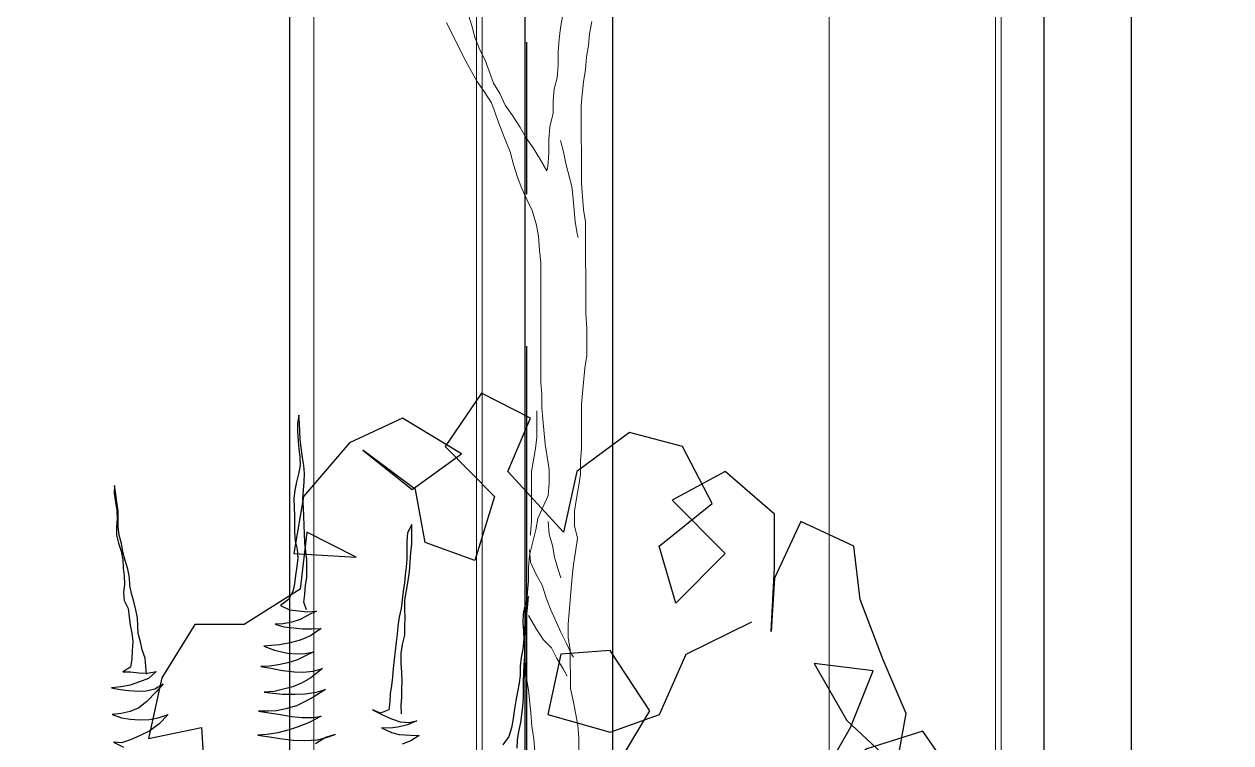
# Model space of a CAD drawing. Header units: metres. Extents: x -58 to 722, y -1100 to 345.
# Drawn here: x 25.523 to 26.515, y 110.27 to 110.861 of the extents above; entities that cross this region are included whole.
import ezdxf

# ---------------------------------------------------------------- set-up
doc = ezdxf.new("R2010")
doc.units = ezdxf.units.M
doc.header["$MEASUREMENT"] = 0
doc.linetypes.add('CENTER2', pattern=[1.125, 0.75, -0.125, 0.125, -0.125])
doc.linetypes.add('CENTERX2', pattern=[4, 2.5, -0.5, 0.5, -0.5])
doc.layers.add('FSR_ARQ_002MURO', color=150, linetype='Continuous', lineweight=30)
doc.layers.add('FSR_ARQ_006ARBOLES', color=74, linetype='Continuous', lineweight=0)
for name, color, linetype in [('FSR_ARQ_005VEGETACION', 64, 'Continuous'), ('FSR_ARQ_016EJES', 135, 'CENTER2'), ('FSR_ARQ_29PERFILES ACERO', 143, 'Continuous')]:
    doc.layers.add(name, color=color, linetype=linetype)

# ---------------------------------------------------------------- blocks, each defined once
blk = doc.blocks.new('arbustos 01')
at = {"layer": 'FSR_ARQ_005VEGETACION', "color": 103}
for p, q in [((189.0858, -31.1597), (189.0864, -31.1526)), ((189.0864, -31.1526), (189.0879, -31.1601)), ((189.0857, -31.1672), (189.0858, -31.1597)), ((189.0879, -31.1601), (189.0878, -31.1674)), ((189.0845, -31.1823), (189.0853, -31.1746)), ((189.0853, -31.1746), (189.0857, -31.1672)), ((189.0878, -31.1674), (189.087, -31.1763)), ((189.0832, -31.1912), (189.0845, -31.1823)), ((189.0864, -31.1835), (189.0856, -31.1907)), ((189.087, -31.1763), (189.0864, -31.1835)), ((189.0819, -31.1985), (189.0832, -31.1912)), ((189.0856, -31.1907), (189.0853, -31.1985)), ((189.0813, -31.2057), (189.0819, -31.1985)), ((189.0817, -31.2135), (189.0813, -31.2057)), ((189.0853, -31.1985), (189.0869, -31.2062)), ((189.0869, -31.2062), (189.0887, -31.2135)), ((189.0824, -31.2211), (189.0817, -31.2135)), ((189.0887, -31.2135), (189.0903, -31.221)), ((189.2537, -31.2248), (189.2548, -31.2167)), ((189.2548, -31.2167), (189.2551, -31.2241)), ((189.0828, -31.2289), (189.0824, -31.2211)), ((189.0824, -31.237), (189.0828, -31.2289)), ((189.0903, -31.221), (189.091, -31.2289)), ((189.091, -31.2289), (189.0908, -31.2364)), ((189.2526, -31.2319), (189.2537, -31.2248)), ((189.2551, -31.2241), (189.2539, -31.2319)), ((189.0819, -31.2448), (189.0824, -31.237)), ((189.0908, -31.2364), (189.0905, -31.2446)), ((189.2515, -31.247), (189.2516, -31.2398)), ((189.2516, -31.2398), (189.2526, -31.2319)), ((189.2528, -31.2396), (189.2525, -31.2471)), ((189.2539, -31.2319), (189.2528, -31.2396)), ((188.9832, -31.2606), (188.9833, -31.2525)), ((188.9833, -31.2525), (188.9872, -31.2599)), ((189.0818, -31.2532), (189.0819, -31.2448)), ((189.0905, -31.2446), (189.0904, -31.2521)), ((189.0904, -31.2521), (189.0905, -31.2595)), ((189.2514, -31.2545), (189.2515, -31.247)), ((189.2525, -31.2471), (189.253, -31.2545)), ((188.9835, -31.27), (188.9832, -31.2606)), ((188.9872, -31.2599), (188.9879, -31.2678)), ((189.0811, -31.2691), (189.0815, -31.2607)), ((189.0815, -31.2607), (189.0818, -31.2532)), ((189.0905, -31.2595), (189.0898, -31.2675)), ((189.2486, -31.2698), (189.2505, -31.2622)), ((189.2505, -31.2622), (189.2514, -31.2545)), ((189.2529, -31.262), (189.2512, -31.2695)), ((189.253, -31.2545), (189.2529, -31.262)), ((188.9842, -31.2782), (188.9835, -31.27)), ((188.9879, -31.2678), (188.988, -31.2755)), ((189.0801, -31.2769), (189.0811, -31.2691)), ((189.0882, -31.2748), (189.0876, -31.2829)), ((189.0898, -31.2675), (189.0882, -31.2748)), ((189.2472, -31.2773), (189.2486, -31.2698)), ((189.2512, -31.2695), (189.2489, -31.2768)), ((188.9849, -31.2869), (188.9842, -31.2782)), ((188.988, -31.2755), (188.988, -31.2841)), ((188.988, -31.2841), (188.9885, -31.2914)), ((189.0792, -31.2927), (189.0793, -31.2843)), ((189.0793, -31.2843), (189.0801, -31.2769)), ((189.0876, -31.2829), (189.0883, -31.2907)), ((189.2427, -31.2933), (189.245, -31.2852)), ((189.245, -31.2852), (189.2472, -31.2773)), ((189.2472, -31.2845), (189.247, -31.2919)), ((189.2489, -31.2768), (189.2472, -31.2845)), ((188.9855, -31.2955), (188.9849, -31.2869)), ((188.9866, -31.3039), (188.9855, -31.2955)), ((188.9885, -31.2914), (188.9894, -31.2986)), ((189.0793, -31.3005), (189.0792, -31.2927)), ((189.0883, -31.2907), (189.0896, -31.299)), ((189.2412, -31.3008), (189.2427, -31.2933)), ((189.247, -31.2919), (189.2462, -31.2994)), ((188.9883, -31.3126), (188.9866, -31.3039)), ((188.9894, -31.2986), (188.9901, -31.3058)), ((188.9901, -31.3058), (188.9912, -31.3135)), ((189.0806, -31.3081), (189.0793, -31.3005)), ((189.0896, -31.299), (189.0905, -31.3065)), ((189.0905, -31.3065), (189.0921, -31.3137)), ((189.2409, -31.3082), (189.2412, -31.3008)), ((189.2462, -31.2994), (189.2457, -31.3069)), ((189.2457, -31.3069), (189.2468, -31.3146)), ((188.8775, -31.3253), (188.8768, -31.3181)), ((188.8768, -31.3181), (188.8801, -31.3267)), ((188.9896, -31.3214), (188.9883, -31.3126)), ((188.9912, -31.3135), (188.9923, -31.3212)), ((189.0811, -31.3159), (189.0806, -31.3081)), ((189.0821, -31.3233), (189.0811, -31.3159)), ((189.0921, -31.3137), (189.0959, -31.3209)), ((189.2372, -31.3228), (189.2393, -31.3154)), ((189.2393, -31.3154), (189.2409, -31.3082)), ((189.2468, -31.3146), (189.2459, -31.3218)), ((188.8783, -31.3337), (188.8775, -31.3253)), ((188.8801, -31.3267), (188.8817, -31.3341)), ((188.9895, -31.3374), (188.9896, -31.3299)), ((188.9896, -31.3299), (188.9896, -31.3214)), ((188.9923, -31.3212), (188.9932, -31.3291)), ((188.9932, -31.3291), (188.995, -31.337)), ((189.0794, -31.3304), (189.0821, -31.3233)), ((189.1032, -31.3265), (189.0951, -31.3303)), ((189.0959, -31.3209), (189.1032, -31.3265)), ((189.2355, -31.3302), (189.2372, -31.3228)), ((189.2425, -31.3292), (189.2416, -31.3368)), ((189.2459, -31.3218), (189.2425, -31.3292)), ((188.879, -31.3412), (188.8783, -31.3337)), ((188.8817, -31.3341), (188.8821, -31.342)), ((188.9896, -31.3453), (188.9895, -31.3374)), ((188.995, -31.337), (188.9961, -31.3452)), ((189.0785, -31.332), (189.0705, -31.3314)), ((189.0705, -31.3314), (189.078, -31.3352)), ((189.078, -31.3352), (189.0854, -31.3391)), ((189.0869, -31.3312), (189.0785, -31.332)), ((189.0854, -31.3391), (189.0929, -31.3416)), ((189.0951, -31.3303), (189.0869, -31.3312)), ((189.2336, -31.3449), (189.234, -31.3377)), ((189.234, -31.3377), (189.2355, -31.3302)), ((189.2416, -31.3368), (189.2405, -31.3443)), ((188.8794, -31.3491), (188.879, -31.3412)), ((188.8798, -31.3575), (188.8794, -31.3491)), ((188.8813, -31.3498), (188.8812, -31.3575)), ((188.8821, -31.342), (188.8813, -31.3498)), ((188.9898, -31.3533), (188.9896, -31.3453)), ((188.9961, -31.3452), (188.9967, -31.3524)), ((189.0747, -31.3478), (189.0662, -31.3474)), ((189.0662, -31.3474), (189.0758, -31.354)), ((189.0831, -31.3476), (189.0747, -31.3478)), ((189.0912, -31.3469), (189.0831, -31.3476)), ((189.1002, -31.3458), (189.0912, -31.3469)), ((189.0929, -31.3416), (189.1008, -31.3432)), ((189.1083, -31.3435), (189.1002, -31.3458)), ((189.1008, -31.3432), (189.1083, -31.3435)), ((189.2312, -31.3595), (189.2332, -31.352)), ((189.2332, -31.352), (189.2336, -31.3449)), ((189.2392, -31.3516), (189.2382, -31.3591)), ((189.2405, -31.3443), (189.2392, -31.3516)), ((188.8799, -31.3647), (188.8798, -31.3575)), ((188.8812, -31.3575), (188.8821, -31.3662)), ((188.9919, -31.3619), (188.9898, -31.3533)), ((188.9932, -31.3703), (188.9919, -31.3619)), ((188.9967, -31.3524), (188.9976, -31.3599)), ((188.9976, -31.3599), (188.9985, -31.3677)), ((189.0758, -31.354), (189.0852, -31.3579)), ((189.0852, -31.3579), (189.0944, -31.3604)), ((189.0944, -31.3604), (189.1041, -31.3622)), ((189.1041, -31.3622), (189.1114, -31.363)), ((189.1114, -31.363), (189.1186, -31.3635)), ((189.2295, -31.3669), (189.2312, -31.3595)), ((189.2382, -31.3591), (189.2388, -31.3678)), ((188.8803, -31.3724), (188.8799, -31.3647)), ((188.8807, -31.3808), (188.8803, -31.3724)), ((188.8821, -31.3662), (188.8834, -31.374)), ((188.8834, -31.374), (188.8843, -31.3817)), ((188.9931, -31.3792), (188.9932, -31.3703)), ((188.9985, -31.3677), (188.9995, -31.3757)), ((189.0809, -31.3703), (189.0727, -31.3687)), ((189.0727, -31.3687), (189.0804, -31.3722)), ((189.0804, -31.3722), (189.0877, -31.3759)), ((189.0881, -31.3704), (189.0809, -31.3703)), ((189.097, -31.3698), (189.0881, -31.3704)), ((189.1088, -31.3673), (189.097, -31.3698)), ((189.1186, -31.3635), (189.1088, -31.3673)), ((189.2269, -31.3745), (189.2295, -31.3669)), ((189.2388, -31.3678), (189.2392, -31.3755)), ((188.881, -31.3885), (188.8807, -31.3808)), ((188.8843, -31.3817), (188.8845, -31.3899)), ((188.9926, -31.3872), (188.9931, -31.3792)), ((188.9995, -31.3757), (189.0004, -31.3839)), ((189.0004, -31.3839), (189.0011, -31.3918)), ((189.0735, -31.3863), (189.0648, -31.3839)), ((189.0648, -31.3839), (189.0757, -31.3923)), ((189.0877, -31.3759), (189.0967, -31.3787)), ((189.0967, -31.3787), (189.1052, -31.3806)), ((189.1122, -31.3837), (189.1016, -31.3858)), ((189.1052, -31.3806), (189.1134, -31.3817)), ((189.1213, -31.382), (189.1122, -31.3837)), ((189.1134, -31.3817), (189.1213, -31.382)), ((189.2257, -31.389), (189.2263, -31.3817)), ((189.2263, -31.3817), (189.2269, -31.3745)), ((189.2392, -31.3755), (189.2403, -31.3827)), ((189.2403, -31.3827), (189.2474, -31.3868)), ((188.8814, -31.396), (188.881, -31.3885)), ((188.8813, -31.4037), (188.8814, -31.396)), ((188.8845, -31.3899), (188.8853, -31.3974)), ((188.9923, -31.3954), (188.9926, -31.3872)), ((188.9924, -31.403), (188.9923, -31.3954)), ((189.0011, -31.3918), (189.002, -31.3993)), ((189.0826, -31.3871), (189.0735, -31.3863)), ((189.0757, -31.3923), (189.0836, -31.397)), ((189.0906, -31.3869), (189.0826, -31.3871)), ((189.1016, -31.3858), (189.0906, -31.3869)), ((189.2246, -31.3883), (189.2168, -31.3865)), ((189.2168, -31.3865), (189.2239, -31.3931)), ((189.2239, -31.3931), (189.2319, -31.3961)), ((189.2327, -31.3879), (189.2246, -31.3883)), ((189.2319, -31.3961), (189.2407, -31.3992)), ((189.2402, -31.387), (189.2327, -31.3879)), ((189.2474, -31.3868), (189.2402, -31.387)), ((188.8813, -31.411), (188.8813, -31.4037)), ((188.8853, -31.3974), (188.8867, -31.4051)), ((188.8867, -31.4051), (188.8883, -31.4135)), ((188.9925, -31.4103), (188.9924, -31.403)), ((189.002, -31.3993), (189.0031, -31.407)), ((189.0031, -31.407), (189.0035, -31.4142)), ((189.0707, -31.4056), (189.0622, -31.4032)), ((189.0622, -31.4032), (189.0727, -31.4097)), ((189.0808, -31.4071), (189.0707, -31.4056)), ((189.09, -31.4072), (189.0808, -31.4071)), ((189.0836, -31.397), (189.092, -31.4006)), ((189.1011, -31.4072), (189.09, -31.4072)), ((189.092, -31.4006), (189.1018, -31.4032)), ((189.1102, -31.4063), (189.1011, -31.4072)), ((189.1018, -31.4032), (189.1092, -31.4049)), ((189.1092, -31.4049), (189.1181, -31.4055)), ((189.1181, -31.4055), (189.1102, -31.4063)), ((189.2179, -31.4026), (189.2105, -31.3979)), ((189.2105, -31.3979), (189.2169, -31.4053)), ((189.2169, -31.4053), (189.2255, -31.414)), ((189.226, -31.4044), (189.2179, -31.4026)), ((189.2331, -31.4047), (189.226, -31.4044)), ((189.2419, -31.4041), (189.2331, -31.4047)), ((189.2407, -31.3992), (189.2488, -31.4005)), ((189.2497, -31.4032), (189.2419, -31.4041)), ((189.2488, -31.4005), (189.2576, -31.4014)), ((189.2576, -31.4014), (189.2497, -31.4032)), ((188.8821, -31.4186), (188.8813, -31.411)), ((188.8883, -31.4135), (188.8896, -31.4207)), ((188.9931, -31.4175), (188.9925, -31.4103)), ((188.9928, -31.4254), (188.9931, -31.4175)), ((189.0035, -31.4142), (189.0043, -31.4216)), ((189.0727, -31.4097), (189.0807, -31.4141)), ((189.0807, -31.4141), (189.0888, -31.4179)), ((189.0888, -31.4179), (189.0984, -31.4208)), ((189.2255, -31.414), (189.2326, -31.4197)), ((188.8828, -31.4261), (188.8821, -31.4186)), ((188.8839, -31.4333), (188.8828, -31.4261)), ((188.8896, -31.4207), (188.8908, -31.4295)), ((189.0102, -31.4263), (189.0018, -31.4299)), ((189.0043, -31.4216), (189.012, -31.4246)), ((189.0192, -31.4216), (189.0102, -31.4263)), ((189.012, -31.4246), (189.0192, -31.4216)), ((189.0735, -31.4285), (189.0661, -31.4274)), ((189.0661, -31.4274), (189.0778, -31.4334)), ((189.0839, -31.4285), (189.0735, -31.4285)), ((189.0933, -31.4276), (189.0839, -31.4285)), ((189.1051, -31.4257), (189.0933, -31.4276)), ((189.0984, -31.4208), (189.1069, -31.4225)), ((189.1135, -31.4243), (189.1051, -31.4257)), ((189.1069, -31.4225), (189.1144, -31.4229)), ((189.1233, -31.4229), (189.1135, -31.4243)), ((189.1144, -31.4229), (189.1233, -31.4229)), ((189.215, -31.4289), (189.206, -31.4259)), ((189.206, -31.4259), (189.2141, -31.4345)), ((189.2229, -31.4305), (189.215, -31.4289)), ((189.2326, -31.4197), (189.2407, -31.4233)), ((189.2485, -31.4288), (189.2403, -31.4301)), ((189.2407, -31.4233), (189.2489, -31.4249)), ((189.2571, -31.426), (189.2485, -31.4288)), ((189.2489, -31.4249), (189.2571, -31.426)), ((188.8857, -31.4414), (188.8839, -31.4333)), ((188.8908, -31.4295), (188.8923, -31.4382)), ((188.8923, -31.4382), (188.8947, -31.4459)), ((188.9862, -31.4333), (188.9789, -31.4318)), ((188.9789, -31.4318), (188.9874, -31.4354)), ((188.9941, -31.4326), (188.9862, -31.4333)), ((188.9874, -31.4354), (188.9961, -31.4375)), ((189.0018, -31.4299), (188.9941, -31.4326)), ((188.9961, -31.4375), (189.0032, -31.4383)), ((189.0109, -31.4381), (189.002, -31.4424)), ((189.0032, -31.4383), (189.0109, -31.4381)), ((189.0778, -31.4334), (189.0882, -31.4376)), ((189.0882, -31.4376), (189.0954, -31.4399)), ((189.0954, -31.4399), (189.1058, -31.4425)), ((189.2141, -31.4345), (189.2227, -31.4408)), ((189.2323, -31.4308), (189.2229, -31.4305)), ((189.2403, -31.4301), (189.2323, -31.4308)), ((188.8868, -31.4491), (188.8857, -31.4414)), ((188.8872, -31.4568), (188.8868, -31.4491)), ((188.8947, -31.4459), (188.9001, -31.4537)), ((188.9847, -31.4449), (188.9765, -31.445)), ((188.9765, -31.445), (188.9843, -31.45)), ((188.9843, -31.45), (188.9922, -31.4531)), ((188.9948, -31.4442), (188.9847, -31.4449)), ((189.002, -31.4424), (188.9948, -31.4442)), ((189.0612, -31.447), (189.0534, -31.4441)), ((189.0534, -31.4441), (189.0621, -31.447)), ((189.0694, -31.449), (189.0612, -31.447)), ((189.0621, -31.447), (189.0714, -31.4528)), ((189.0812, -31.4496), (189.0694, -31.449)), ((189.0915, -31.4493), (189.0812, -31.4496)), ((189.1038, -31.4479), (189.0915, -31.4493)), ((189.1134, -31.4463), (189.1038, -31.4479)), ((189.1058, -31.4425), (189.1156, -31.4441)), ((189.124, -31.4448), (189.1134, -31.4463)), ((189.1156, -31.4441), (189.124, -31.4448)), ((189.2227, -31.4408), (189.2314, -31.445)), ((189.2314, -31.445), (189.2404, -31.4489)), ((189.2404, -31.4489), (189.2486, -31.4517)), ((189.2558, -31.4513), (189.2468, -31.4557)), ((189.2486, -31.4517), (189.2558, -31.4513))]:
    blk.add_line(p, q, dxfattribs=at)
blk = doc.blocks.new('arbusto fsr 2')
at = {"layer": 'FSR_ARQ_005VEGETACION', "color": 104}
for p, q in [((276.90956, -31.46952), (276.94997, -31.44892)), ((276.94997, -31.44892), (276.97984, -31.49283)), ((276.92839, -31.51343), (276.90956, -31.46952)), ((276.96629, -31.49879), (277.01498, -31.46952)), ((277.01498, -31.46952), (277.05839, -31.48985)), ((276.78483, -31.49283), (276.82825, -31.48118)), ((276.82825, -31.48118), (276.87167, -31.51343)), ((276.76048, -31.53972), (276.78483, -31.49283)), ((276.97984, -31.49283), (276.93918, -31.53376)), ((277.00694, -31.52807), (276.96629, -31.49879)), ((277.00418, -31.52807), (277.0476, -31.49581)), ((277.0476, -31.49581), (277.00694, -31.52807)), ((277.05839, -31.48985), (277.09629, -31.53376)), ((276.70903, -31.5484), (276.74969, -31.51343)), ((276.74969, -31.51343), (276.79311, -31.53674)), ((276.87167, -31.51343), (276.88246, -31.56304)), ((276.88246, -31.56304), (276.92839, -31.51343)), ((276.99615, -31.57171), (277.00418, -31.52807)), ((276.79311, -31.53674), (276.74969, -31.58065)), ((276.93918, -31.53376), (276.95549, -31.58635)), ((277.09629, -31.53376), (277.10432, -31.58065)), ((276.70903, -31.59231), (276.70903, -31.5484)), ((276.8039, -31.57469), (276.76048, -31.53972)), ((276.64403, -31.57469), (276.68745, -31.55436)), ((276.68745, -31.55436), (276.70903, -31.60098)), ((277.05287, -31.58364), (277.09353, -31.56304)), ((277.09353, -31.56304), (277.09905, -31.60993)), ((276.63876, -31.6186), (276.64403, -31.57469)), ((276.79035, -31.62158), (276.8039, -31.57469)), ((276.95549, -31.58635), (276.99615, -31.57171)), ((276.74969, -31.58065), (276.79035, -31.62158)), ((277.10432, -31.58065), (277.05287, -31.58364)), ((276.71179, -31.64489), (276.70903, -31.59231)), ((276.70903, -31.60098), (276.71179, -31.64489)), ((276.61969, -31.66821), (276.63876, -31.6186)), ((277.09905, -31.60993), (277.14498, -31.6392)), ((276.78173, -31.66342), (276.72777, -31.63686)), ((277.14498, -31.6392), (277.18564, -31.6392)), ((277.18564, -31.6392), (277.21275, -31.68284)), ((276.60086, -31.71212), (276.61969, -31.66821)), ((276.80356, -31.71302), (276.78173, -31.66342)), ((276.81159, -31.71004), (276.84422, -31.66044)), ((276.84422, -31.66044), (276.88463, -31.66342)), ((276.88463, -31.66342), (276.89542, -31.71302)), ((276.62797, -31.67715), (276.67666, -31.67119)), ((276.64679, -31.72377), (276.62797, -31.67715)), ((276.67666, -31.67119), (276.64955, -31.71808)), ((277.21275, -31.68284), (277.22354, -31.73272)), ((276.60889, -31.75603), (276.60086, -31.71212)), ((276.84422, -31.72766), (276.80356, -31.71302)), ((276.84146, -31.75992), (276.81159, -31.71004)), ((276.89542, -31.71302), (276.84422, -31.72766)), ((276.55468, -31.77365), (276.58731, -31.72675)), ((276.58731, -31.72675), (276.63324, -31.74139)), ((276.64955, -31.71808), (276.60889, -31.75603)), ((276.6739, -31.77067), (276.64679, -31.72377)), ((277.18012, -31.72377), (277.17736, -31.76768)), ((277.22354, -31.73272), (277.18012, -31.72377)), ((276.63324, -31.74139), (276.6739, -31.77067)), ((277.09846, -31.78025), (277.05805, -31.75694)), ((276.59534, -31.82325), (276.55468, -31.77365)), ((276.97398, -31.78323), (276.93081, -31.77157)), ((277.01739, -31.76859), (276.97398, -31.78323)), ((277.17736, -31.76768), (277.22078, -31.78828)), ((277.22078, -31.78828), (277.25867, -31.8322)), ((277.01625, -31.80248), (277.02704, -31.85208)), ((276.59283, -31.86716), (276.59534, -31.82325)), ((276.65231, -31.82921), (276.60889, -31.83789)), ((276.65231, -31.87313), (276.65231, -31.82921)), ((277.25867, -31.8322), (277.27775, -31.87584)), ((276.60889, -31.83789), (276.62521, -31.8818)), ((276.52507, -31.87313), (276.56823, -31.8612)), ((276.56823, -31.8612), (276.61165, -31.85849)), ((276.61165, -31.85849), (276.65231, -31.87313)), ((276.84153, -31.85744), (276.88194, -31.86042)), ((276.88194, -31.86042), (276.89273, -31.91003)), ((277.09708, -31.90818), (277.13774, -31.86427)), ((277.11063, -31.87023), (277.1538, -31.8583)), ((277.13774, -31.86427), (277.17839, -31.86427)), ((276.51151, -31.91107), (276.55217, -31.86716)), ((276.54941, -31.91677), (276.52507, -31.87313)), ((276.55217, -31.86716), (276.59283, -31.86716)), ((277.13498, -31.91387), (277.11063, -31.87023)), ((277.27775, -31.87584), (277.23709, -31.89942)), ((276.62521, -31.8818), (276.636, -31.92571)), ((277.23709, -31.89942), (277.23433, -31.94902)), ((276.50875, -31.97233), (276.51151, -31.91107)), ((276.97633, -31.92817), (277.01949, -31.91625)), ((277.09432, -31.96944), (277.09708, -31.90818)), ((277.17563, -31.91983), (277.13498, -31.91387)), ((276.59007, -31.92273), (276.54941, -31.91677)), ((276.571, -31.96664), (276.59007, -31.92273)), ((276.636, -31.92571), (276.62521, -31.97233)), ((276.96277, -31.96612), (277.00343, -31.92221)), ((277.00343, -31.92221), (277.04409, -31.92221)), ((277.00067, -31.97181), (276.97633, -31.92817)), ((277.07647, -31.93685), (277.08726, -31.98076)), ((276.701, -31.98995), (276.75772, -31.95499)), ((276.75772, -31.95499), (276.71455, -31.97233)), ((277.23433, -31.94902), (277.27499, -31.96366)), ((276.6739, -31.96664), (276.66863, -31.9577)), ((277.27499, -31.96366), (277.28026, -32.00757)), ((276.52507, -32.02519), (276.50875, -31.97233)), ((276.55217, -32.01326), (276.571, -31.96664)), ((276.62521, -31.97233), (276.60889, -32.01624)), ((276.71455, -31.97233), (276.6739, -31.96664)), ((276.96001, -32.02738), (276.96277, -31.96612)), ((277.04133, -31.97778), (277.00067, -31.97181)), ((277.02226, -32.02169), (277.04133, -31.97778)), ((277.08726, -31.98076), (277.07647, -32.02738)), ((276.67942, -32.03956), (276.701, -31.98995)), ((276.58455, -32.06016), (276.55217, -32.01326)), ((277.12516, -32.02169), (277.11989, -32.01274)), ((277.15226, -32.045), (277.20898, -32.01003)), ((277.20898, -32.01003), (277.16581, -32.02738)), ((277.28026, -32.00757), (277.26947, -32.05148)), ((276.53034, -32.07479), (276.52507, -32.02519)), ((276.60889, -32.01624), (276.60889, -32.06612)), ((277.00343, -32.06831), (277.02226, -32.02169)), ((277.16581, -32.02738), (277.12516, -32.02169)), ((277.22078, -32.06314), (277.22354, -32.01624)), ((277.22354, -32.01624), (277.26671, -32.03088)), ((276.97633, -32.08024), (276.96001, -32.02738)), ((277.07647, -32.02738), (277.06015, -32.07129)), ((277.26671, -32.03088), (277.28302, -32.07479)), ((276.62797, -32.03956), (276.58731, -32.09512)), ((276.66863, -32.04254), (276.62797, -32.03956)), ((276.70903, -32.08943), (276.66863, -32.04254)), ((276.73338, -32.06612), (276.67942, -32.03956)), ((277.13068, -32.0946), (277.15226, -32.045)), ((277.26947, -32.05148), (277.22078, -32.06314)), ((276.54138, -32.07181), (276.58455, -32.06016)), ((276.76324, -32.11274), (276.79587, -32.06314)), ((276.79587, -32.06314), (276.83628, -32.06612)), ((276.49796, -32.11274), (276.54138, -32.07181)), ((276.56823, -32.1187), (276.53034, -32.07479)), ((276.60889, -32.06612), (276.65231, -32.07777)), ((276.75521, -32.11572), (276.73338, -32.06612)), ((276.83628, -32.06612), (276.84707, -32.11572)), ((277.03581, -32.1152), (277.00343, -32.06831)), ((277.06015, -32.07129), (277.06015, -32.12117)), ((277.28302, -32.07479), (277.26671, -32.12141)), ((276.65231, -32.07777), (276.67666, -32.12141)), ((276.9816, -32.12984), (276.97633, -32.08024)), ((276.65231, -32.10976), (276.70903, -32.08943)), ((277.07923, -32.0946), (277.03857, -32.15017)), ((277.11989, -32.09758), (277.07923, -32.0946)), ((277.18464, -32.12117), (277.13068, -32.0946)), ((276.58731, -32.09512), (276.61165, -32.145)), ((277.16029, -32.14448), (277.11989, -32.09758)), ((276.51427, -32.15963), (276.49796, -32.11274)), ((276.61165, -32.11572), (276.65231, -32.10976)), ((276.79311, -32.16262), (276.76324, -32.11274)), ((276.61165, -32.13605), (276.56823, -32.1187)), ((276.57928, -32.15963), (276.61165, -32.11572)), ((276.67666, -32.12141), (276.66863, -32.16533)), ((276.79587, -32.13036), (276.75521, -32.11572)), ((276.84707, -32.11572), (276.79587, -32.13036)), ((276.99264, -32.12686), (277.03581, -32.1152)), ((277.06015, -32.12117), (277.10357, -32.13282)), ((277.26671, -32.12141), (277.30736, -32.15069)), ((277.10357, -32.13282), (277.12792, -32.17646)), ((276.64955, -32.18891), (276.61165, -32.13605)), ((276.61165, -32.145), (276.55744, -32.18295)), ((277.10357, -32.16481), (277.16029, -32.14448)), ((277.30736, -32.15069), (277.29381, -32.1946)), ((276.55744, -32.18295), (276.51427, -32.15963)), ((276.59007, -32.20355), (276.57928, -32.15963)), ((276.83377, -32.16262), (276.79311, -32.16262)), ((276.88246, -32.17427), (276.83377, -32.16262)), ((277.0097, -32.15963), (276.96905, -32.17129)), ((277.05011, -32.18295), (277.0097, -32.15963)), ((277.25064, -32.15665), (277.20722, -32.15963)), ((277.20722, -32.15963), (277.25064, -32.19758)), ((277.29381, -32.1946), (277.25064, -32.15665)), ((276.66863, -32.16533), (276.71179, -32.19162)), ((276.80114, -32.17129), (276.74969, -32.20924)), ((276.75772, -32.17427), (276.80114, -32.17129)), ((276.96905, -32.17129), (276.92563, -32.18593)), ((276.71179, -32.19162), (276.75772, -32.17427)), ((276.74442, -32.17427), (276.73087, -32.22388)), ((276.79035, -32.2152), (276.74442, -32.17427)), ((276.92563, -32.18593), (276.88246, -32.17427)), ((277.0097, -32.22984), (277.05011, -32.18295)), ((277.07722, -32.22686), (277.1234, -32.17996)), ((277.1234, -32.17996), (277.16657, -32.17996)), ((277.16657, -32.17996), (277.18012, -32.22388)), ((276.69021, -32.20626), (276.64955, -32.18891)), ((277.11512, -32.19162), (277.07195, -32.22984)), ((277.15853, -32.1946), (277.11512, -32.19162)), ((276.64679, -32.2152), (276.59007, -32.20355)), ((276.69021, -32.20056), (276.64679, -32.2152)), ((276.65231, -32.2152), (276.701, -32.20355)), ((276.73614, -32.20056), (276.69021, -32.20056)), ((276.701, -32.20355), (276.74166, -32.24448)), ((276.74166, -32.24448), (276.73614, -32.20056)), ((276.82825, -32.20924), (276.87167, -32.19758)), ((276.87167, -32.19758), (276.8797, -32.24149)), ((276.94194, -32.2152), (276.98536, -32.20056)), ((276.98536, -32.20056), (276.99615, -32.24719)), ((277.09905, -32.20056), (277.09077, -32.25017)), ((277.14774, -32.22984), (277.09905, -32.20056)), ((277.13419, -32.23851), (277.15853, -32.1946)), ((277.25591, -32.1946), (277.20195, -32.21222)), ((277.25064, -32.19758), (277.29381, -32.19758)), ((277.26671, -32.24149), (277.25591, -32.1946)), ((277.29381, -32.19758), (277.31013, -32.25017)), ((277.33026, -32.20957), (277.29677, -32.19785)), ((276.74969, -32.20924), (276.69021, -32.20626)), ((276.81746, -32.25315), (276.82825, -32.20924)), ((277.20195, -32.21222), (277.19919, -32.25911)), ((276.62521, -32.25911), (276.65231, -32.2152)), ((276.78759, -32.26779), (276.79035, -32.2152)), ((276.96629, -32.2648), (276.94194, -32.2152)), ((276.73087, -32.22388), (276.71179, -32.27646)), ((277.00694, -32.28541), (277.0097, -32.22984)), ((277.0476, -32.27077), (277.07722, -32.22686)), ((277.07195, -32.22984), (277.05287, -32.27646)), ((277.19919, -32.25911), (277.14774, -32.22984)), ((277.18012, -32.22388), (277.21526, -32.26779)), ((276.8797, -32.24149), (276.83101, -32.27944)), ((277.14222, -32.28242), (277.13419, -32.23851)), ((277.31013, -32.25017), (277.26671, -32.24149)), ((276.85811, -32.27077), (276.81746, -32.25315)), ((276.99615, -32.24719), (276.94746, -32.25911)), ((277.09077, -32.25017), (277.14222, -32.28242)), ((276.66863, -32.29408), (276.62521, -32.25911)), ((276.8418, -32.30004), (276.87167, -32.25613)), ((276.87167, -32.25613), (276.92287, -32.26779)), ((276.94746, -32.25911), (276.96629, -32.30275)), ((276.83101, -32.27944), (276.78759, -32.26779)), ((276.89852, -32.29706), (276.85811, -32.27077)), ((276.92287, -32.26779), (276.96629, -32.28812)), ((277.01221, -32.27348), (276.96629, -32.2648)), ((276.96629, -32.28812), (277.00694, -32.26779)), ((277.00694, -32.26779), (277.0476, -32.27077)), ((277.21526, -32.26779), (277.1505, -32.30573)), ((276.71179, -32.27646), (276.66863, -32.29408)), ((277.05287, -32.27646), (277.01221, -32.27348)), ((277.05287, -32.28541), (277.00694, -32.28541)), ((277.10432, -32.30573), (277.05287, -32.28541)), ((276.88246, -32.30872), (276.8418, -32.30004)), ((276.96629, -32.30275), (276.92287, -32.31441)), ((276.92287, -32.31441), (276.88246, -32.30872)), ((277.1505, -32.30573), (277.10432, -32.30573))]:
    blk.add_line(p, q, dxfattribs=at)
blk = doc.blocks.new('arboles fsr 01')
at = {"layer": 'FSR_ARQ_006ARBOLES', "color": 35}
for points in [[(186.4167, -36.52198), (186.41683, -36.27354), (186.41756, -36.26496), (186.42043, -36.24923), (186.42259, -36.23993), (186.42261, -36.21347), (186.42405, -36.20489), (186.42406, -36.19559), (186.42335, -36.18772), (186.42264, -36.17914), (186.42123, -36.16341), (186.42052, -36.15482), (186.4191, -36.14624), (186.41767, -36.13694), (186.41983, -36.12836), (186.41984, -36.11835), (186.41841, -36.10976), (186.41699, -36.1019), (186.41557, -36.09331), (186.41558, -36.08401), (186.41487, -36.07543), (186.4149, -36.04539), (186.41419, -36.03752), (186.41277, -36.02036), (186.41135, -36.01178), (186.41137, -35.99318), (186.41209, -35.98317), (186.41215, -35.92023), (186.41359, -35.91165), (186.41431, -35.90307), (186.41504, -35.89377), (186.41508, -35.84085), (186.41438, -35.83298), (186.41367, -35.8244), (186.41225, -35.81581), (186.41154, -35.80723), (186.41012, -35.79936), (186.40941, -35.79149), (186.40798, -35.78291)], [(186.43864, -35.88521), (186.44366, -35.87663), (186.44796, -35.86948), (186.45297, -35.86234), (186.45727, -35.85519), (186.46228, -35.84733), (186.46729, -35.84018), (186.47088, -35.83232), (186.47517, -35.82517), (186.48091, -35.80944), (186.48449, -35.80229), (186.48808, -35.79371), (186.49023, -35.78513), (186.4931, -35.77655)], [(186.42659, -35.77148), (186.42944, -35.78722), (186.43014, -35.79509), (186.43085, -35.80367), (186.43084, -35.81297), (186.43155, -35.82155), (186.43369, -35.82942), (186.4344, -35.83729), (186.43439, -35.84587), (186.43653, -35.85517), (186.43723, -35.86375), (186.43723, -35.87305), (186.43793, -35.88235), (186.43864, -35.88521)], [(186.5074, -35.78372), (186.49522, -35.80802), (186.48662, -35.82375), (186.48161, -35.83089), (186.47659, -35.83876), (186.47086, -35.85449), (186.46727, -35.86378), (186.46369, -35.87236), (186.46153, -35.88094), (186.45867, -35.88952), (186.4558, -35.89738), (186.45221, -35.90525), (186.44863, -35.9124), (186.44576, -35.92241), (186.44432, -35.93027), (186.4436, -35.93957), (186.44288, -35.94815), (186.4428, -36.0304), (186.44208, -36.03827), (186.44207, -36.04756), (186.44135, -36.05543), (186.4399, -36.07259), (186.43703, -36.08976), (186.43702, -36.09905), (186.43773, -36.10764), (186.44486, -36.12338), (186.44629, -36.13125), (186.45056, -36.14841), (186.45127, -36.157), (186.45126, -36.16629), (186.45197, -36.17416), (186.45268, -36.18275), (186.45409, -36.19848), (186.45408, -36.21565), (186.45335, -36.22351), (186.45263, -36.23281), (186.45119, -36.24067), (186.44975, -36.25641), (186.44902, -36.2657), (186.44759, -36.27429), (186.44614, -36.29145)], [(186.42937, -35.86446), (186.42721, -35.87233), (186.42578, -35.88019), (186.42147, -35.89592), (186.42075, -35.9045), (186.4193, -35.92024), (186.41786, -35.9281), (186.41715, -35.93096)], [(186.44565, -36.04971), (186.44563, -36.06759), (186.44634, -36.07546), (186.44918, -36.0912), (186.44915, -36.12553), (186.44986, -36.13339), (186.44986, -36.13482)], [(186.43771, -36.12552), (186.43699, -36.1341), (186.43483, -36.14196), (186.4334, -36.14983), (186.43124, -36.15769), (186.42909, -36.16413)], [(186.45057, -36.14484), (186.44984, -36.15342), (186.44626, -36.16128), (186.44196, -36.16915), (186.43909, -36.17773), (186.43622, -36.18559), (186.42906, -36.20132), (186.42548, -36.20847), (186.42189, -36.21633), (186.42046, -36.21848)], [(186.45124, -36.1899), (186.44622, -36.19847), (186.44121, -36.20634), (186.43548, -36.21205), (186.4319, -36.2192), (186.4276, -36.22635), (186.42474, -36.23135)]]:
    blk.add_lwpolyline(points, dxfattribs=at)

msp = doc.modelspace()

# ---------------------------------------------------------------- linework, layer by layer
at = {"layer": 'FSR_ARQ_002MURO', "lineweight": 0}
for p, q in [((25.8951, 109.70149), (25.8951, 111.65149)), ((25.89979, 109.70149), (25.89979, 111.65149)), ((26.18481, 109.70149), (26.18481, 111.65149)), ((26.3217, 109.70149), (26.3217, 111.65149)), ((26.32623, 109.70149), (26.32623, 111.65149))]:
    msp.add_line(p, q, dxfattribs=at)
msp.add_lwpolyline([(30.59064, 109.70149), (30.59064, 111.65149), (25.76135, 111.65149), (25.76135, 109.70149)], dxfattribs=at)
at = {"layer": 'FSR_ARQ_016EJES', "linetype": 'CENTERX2', "ltscale": 0.25}
msp.add_line((25.93635, 103.97149), (25.93635, 115.38307), dxfattribs=at)
at = {"layer": 'FSR_ARQ_29PERFILES ACERO', "linetype": 'ByBlock'}
for p, q in [((25.93514, 109.70149), (25.93514, 111.65149)), ((26.00694, 109.70149), (26.00694, 111.65149)), ((26.36158, 109.70149), (26.36158, 111.65149)), ((26.43338, 109.70149), (26.43338, 111.65149))]:
    msp.add_line(p, q, dxfattribs=at)
msp.add_lwpolyline([(30.61064, 109.70149), (30.61064, 111.67149), (25.74135, 111.67149), (25.74135, 109.70149)], dxfattribs=at)

# ---------------------------------------------------------------- block references
at = {"layer": 'FSR_ARQ_002MURO', "xscale": -1}
msp.add_blockref('arbusto fsr 2', (302.84907, 142.00684), dxfattribs=at)
at = {"layer": 'FSR_ARQ_005VEGETACION', "xscale": -0.9, "yscale": 0.9, "zscale": 0.9}
msp.add_blockref('arbustos 01', (195.92688, 138.57711), dxfattribs=at)
at = {"layer": 'FSR_ARQ_006ARBOLES', "xscale": -1.2, "yscale": 1.2, "zscale": 1.2}
msp.add_blockref('arboles fsr 01', (249.67925, 153.80298), dxfattribs=at)

doc.saveas('drawing.dxf')
